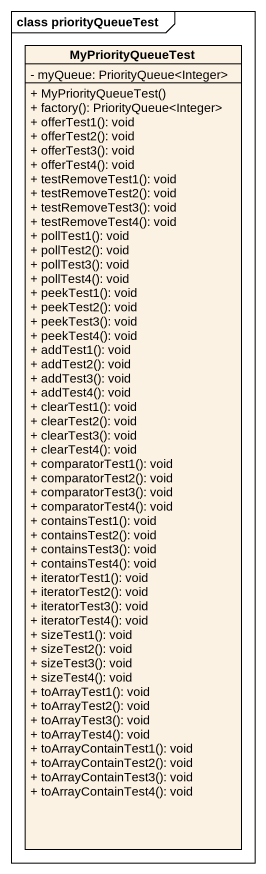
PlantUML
@startuml
mainframe class priorityQueueTest
hide circle
hide empty members
skinparam classAttributeIconSize 0
class MyPriorityQueueTest {
  - myQueue: PriorityQueue<Integer>
  + MyPriorityQueueTest()
  + factory(): PriorityQueue<Integer>
  + offerTest1(): void
  + offerTest2(): void
  + offerTest3(): void
  + offerTest4(): void
  + testRemoveTest1(): void
  + testRemoveTest2(): void
  + testRemoveTest3(): void
  + testRemoveTest4(): void
  + pollTest1(): void
  + pollTest2(): void
  + pollTest3(): void
  + pollTest4(): void
  + peekTest1(): void
  + peekTest2(): void
  + peekTest3(): void
  + peekTest4(): void
  + addTest1(): void
  + addTest2(): void
  + addTest3(): void
  + addTest4(): void
  + clearTest1(): void
  + clearTest2(): void
  + clearTest3(): void
  + clearTest4(): void
  + comparatorTest1(): void
  + comparatorTest2(): void
  + comparatorTest3(): void
  + comparatorTest4(): void
  + containsTest1(): void
  + containsTest2(): void
  + containsTest3(): void
  + containsTest4(): void
  + iteratorTest1(): void
  + iteratorTest2(): void
  + iteratorTest3(): void
  + iteratorTest4(): void
  + sizeTest1(): void
  + sizeTest2(): void
  + sizeTest3(): void
  + sizeTest4(): void
  + toArrayTest1(): void
  + toArrayTest2(): void
  + toArrayTest3(): void
  + toArrayTest4(): void
  + toArrayContainTest1(): void
  + toArrayContainTest2(): void
  + toArrayContainTest3(): void
  + toArrayContainTest4(): void
}
@enduml
